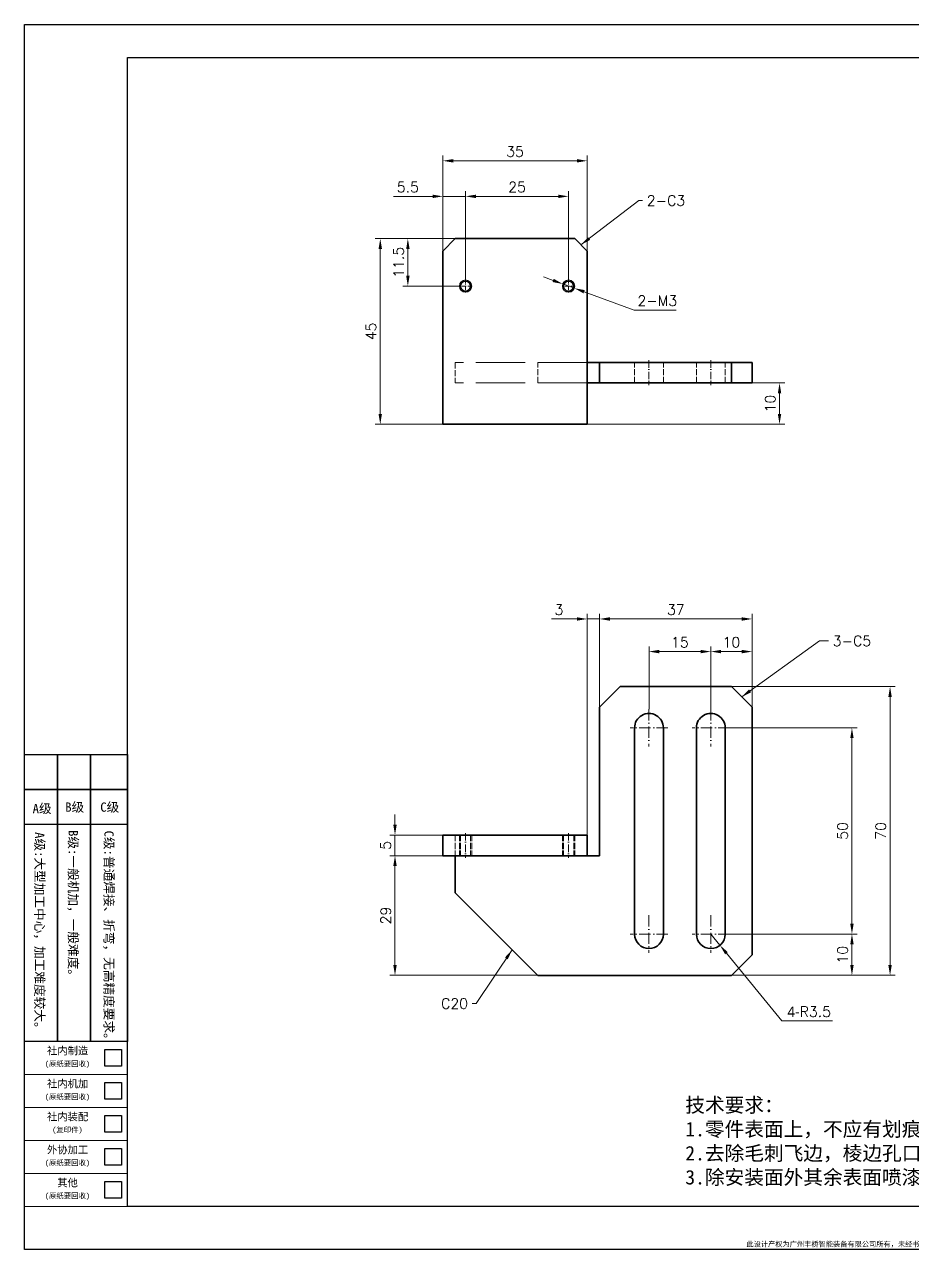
# Model space of a CAD drawing. Header units: millimetres. Extents: x -168473 to -148463, y 295526 to 306160.
# Drawn here: x -163208.9 to -162993.4, y 302246.9 to 302543.9 of the extents above; entities that cross this region are included whole.
import ezdxf
from ezdxf.enums import TextEntityAlignment as Align

# ---------------------------------------------------------------- set-up
doc = ezdxf.new("R2010")
doc.units = ezdxf.units.MM
for name, pattern in [('CENTER2', [28.575, 19.05, -3.175, 3.175, -3.175]), ('DASHDOT', [18.5, 12, -3, 0.5, -3]), ('DASHED', [15, 12, -3]), ('DASHED2', [9.525, 6.35, -3.175])]:
    doc.linetypes.add(name, pattern=pattern)
for name, color, linetype, lineweight in [('A3', 3, 'Continuous', 20), ('中心线', 2, 'CENTER2', 13), ('图框', 7, 'Continuous', 20), ('尺寸线', 3, 'Continuous', 13), ('文字', 1, 'Continuous', 13), ('细实线', 4, 'Continuous', 25), ('虚线', 2, 'DASHED2', 25)]:
    doc.layers.add(name, color=color, linetype=linetype, lineweight=lineweight)
doc.styles.add('CH-1', font='')
doc.styles.get("Standard").update_dxf_attribs({"font": 'txt', "bigfont": 'gbcbig.shx'})
doc.styles.get('CH-1').set_extended_font_data('SimSun')
doc.dimstyles.new('副本01', dxfattribs={"dimtxt": 2.5, "dimasz": 2.5, "dimexe": 1.25, "dimexo": 0, "dimgap": 1, "dimtad": 1, "dimdsep": 46, "dimtxsty": 'Standard', "dimcen": 1, "dimclrd": 3, "dimclre": 3, "dimclrt": 1, "dimadec": 1, "dimazin": 2, "dimtfac": 1, "dimtmove": 0, "dimatfit": 3, "dimfxl": 0, "dimtolj": 1, "dimlwd": -1, "dimlwe": -1, "dimarcsym": 0})
doc.dimstyles.new('副本01$3', dxfattribs={"dimtxt": 2.5, "dimasz": 2.5, "dimexe": 1.25, "dimexo": 0, "dimgap": 1, "dimtad": 1, "dimtih": 1, "dimtoh": 1, "dimdsep": 46, "dimtxsty": 'Standard', "dimcen": 1, "dimclrd": 3, "dimclre": 3, "dimclrt": 1, "dimadec": 1, "dimazin": 2, "dimtfac": 1, "dimtmove": 0, "dimatfit": 3, "dimfxl": 0, "dimtolj": 1, "dimlwd": -1, "dimlwe": -1, "dimarcsym": 0})
doc.dimstyles.new('副本01$4', dxfattribs={"dimtxt": 2.5, "dimasz": 2.5, "dimexe": 1.25, "dimexo": 0, "dimgap": 1, "dimtad": 1, "dimtih": 1, "dimtoh": 1, "dimdsep": 46, "dimtxsty": 'Standard', "dimcen": 1, "dimclrd": 3, "dimclre": 3, "dimclrt": 1, "dimadec": 1, "dimazin": 2, "dimtfac": 1, "dimtmove": 0, "dimatfit": 3, "dimfxl": 0, "dimtolj": 1, "dimlwd": -1, "dimlwe": -1, "dimarcsym": 0})

# ---------------------------------------------------------------- blocks, each defined once
blk = doc.blocks.new('A$C2CD672AE')
for p, q in [((-218.5, -289), (-218.5, 8)), ((-218.5, 8), (201.5, 8)), ((201.5, 8), (201.5, -289)), ((-193.5, 0), (193.5, 0)), ((-193.5, -278.55), (-193.5, 0)), ((69.95, -16.21), (69.95, 0)), ((69.95, 0), (181.5, 0)), ((69.95, 0), (181.5, 0)), ((69.95, 0), (181.5, 0)), ((69.95, 0), (181.5, 0)), ((75.02, 0), (75.02, -16.21)), ((154.5, 0), (154.5, -16.21)), ((154.5, 0), (154.5, -16.21)), ((154.5, 0), (154.5, -16.21)), ((154.5, 0), (154.5, -16.21)), ((154.5, 0), (154.5, -16.21)), ((169.5, 0), (169.5, -16.21)), ((169.5, 0), (169.5, -16.21)), ((169.5, 0), (169.5, -16.21)), ((169.5, 0), (169.5, -16.21)), ((169.5, 0), (169.5, -16.21)), ((181.5, 0), (181.5, -16.21)), ((181.5, 0), (181.5, -16.21)), ((181.5, 0), (181.5, -16.21)), ((181.5, 0), (181.5, -16.21)), ((181.5, 0), (181.5, -16.21)), ((193.5, 0), (193.5, -278.55)), ((69.95, -11.14), (72.49, -6.07)), ((69.95, -6.07), (181.5, -6.07)), ((69.95, -6.07), (181.5, -6.07)), ((69.95, -6.07), (181.5, -6.07)), ((69.95, -6.07), (181.5, -6.07)), ((72.49, -6.07), (75.02, -11.14)), ((181.5, -6.07), (193.5, -6.07)), ((181.5, -6.07), (193.5, -6.07)), ((181.5, -6.07), (193.5, -6.07)), ((181.5, -6.07), (193.5, -6.07)), ((69.95, -16.21), (72.49, -11.14)), ((69.95, -11.14), (181.5, -11.14)), ((69.95, -11.14), (181.5, -11.14)), ((69.95, -11.14), (181.5, -11.14)), ((69.95, -11.14), (181.5, -11.14)), ((72.49, -11.14), (75.02, -16.21)), ((69.95, -16.21), (193.5, -16.21)), ((193.5, -16.21), (69.95, -16.21)), ((69.95, -16.21), (193.5, -16.21)), ((193.5, -278.55), (-193.5, -278.55)), ((201.5, -289), (-218.5, -289))]:
    blk.add_line(p, q)
at = {"style": 'CH-1'}
for s, height, p in [('No.', 1.775, (72.85, -3.33)), ('设 变 内 容', 1.775, (116.34, -1.91)), ('日 期', 1.775, (161.67, -2.16)), ('变更者', 1.775, (175.88, -2.16)), ('锐角除去', 1.775, (187.88, -1.63)), ('REVISION', 1.775, (116.61, -4.62)), ('DATE', 1.775, (162.09, -4.87)), ('REVR', 1.775, (176.3, -4.87)), ('1', 2.03, (72.4, -8.84)), ('C0.5', 1.775, (187.88, -11.03)), ('2', 2.03, (72.4, -14.39))]:
    blk.add_text(s, height=height, dxfattribs=at).set_placement(p, align=Align.MIDDLE)
at = {"style": 'CH-1', "width": 0.7}
blk.add_text('ACUTE ANGLE', height=1.7746, dxfattribs=at).set_placement((187.88, -4.69), align=Align.MIDDLE)
at = {"char_height": 1.25}
for s, insert, width, attachment_point in [('{\\Ftxt,@extfont2|c134;FQM-ER-GL-90A(A3)}', (183.75, 6), 39, 5), ('{\\fSimSun|b1|i0|c134|p2;此设计产权为广州丰桥智能装备有限公司所有，未经书面授权严禁用复制、拍照等方式向第三方泄露，违者必究!}', (0, -288.5), 387, 8)]:
    blk.add_mtext(s, dxfattribs=dict(at, insert=insert, width=width, attachment_point=attachment_point))
blk = doc.blocks.new('fenlei')
at = {"layer": '图框'}
for points in [[(-25, 32), (0, 32), (0, 40), (-25, 40)], [(-25, 24), (0, 24), (0, 32), (-25, 32)], [(-25, 16), (0, 16), (0, 24), (-25, 24)], [(-25, 8), (0, 8), (0, 16), (-25, 16)], [(-25, 0), (0, 0), (0, 8), (-25, 8)]]:
    blk.add_lwpolyline(points, close=True, dxfattribs=at)
at = {"layer": '细实线'}
for points in [[(-5.5, 38), (-1.5, 38), (-1.5, 34), (-5.5, 34)], [(-5.5, 30), (-1.5, 30), (-1.5, 26), (-5.5, 26)], [(-5.5, 22), (-1.5, 22), (-1.5, 18), (-5.5, 18)], [(-5.5, 14), (-1.5, 14), (-1.5, 10), (-5.5, 10)], [(-5.5, 6), (-1.5, 6), (-1.5, 2), (-5.5, 2)]]:
    blk.add_lwpolyline(points, close=True, dxfattribs=at)
at = {"style": 'CH-1'}
for s, height, p in [('社内制造', 1.836, (-14.54, 37.8)), ('(原纸要回收)', 1.285, (-14.58, 34.52)), ('社内机加', 1.836, (-14.54, 29.8)), ('(原纸要回收)', 1.285, (-14.58, 26.52)), ('社内装配', 1.836, (-14.54, 21.8)), ('(复印件)', 1.285, (-14.58, 18.52)), ('外协加工', 1.836, (-14.54, 13.8)), ('(原纸要回收)', 1.285, (-14.58, 10.52)), ('其他', 1.836, (-14.54, 5.8)), ('(原纸要回收)', 1.285, (-14.58, 2.52))]:
    blk.add_text(s, height=height, dxfattribs=at).set_placement(p, align=Align.MIDDLE)
blk = doc.blocks.new('机加分类')
at = {"layer": '细实线'}
for p, q in [((-94, -8.5), (-94, 0)), ((-94, 0), (-86, 0)), ((-86, -8.5), (-86, 0)), ((-86, 0), (-78, 0)), ((-86, 0), (-86, -8.5)), ((-78, -8.5), (-78, 0)), ((-78, 0), (-69, 0)), ((-78, 0), (-78, -8.5)), ((-69, 0), (-69, -8.5)), ((-86, -8.5), (-94, -8.5)), ((-94, -17), (-94, -8.5)), ((-94, -8.5), (-86, -8.5)), ((-78, -8.5), (-86, -8.5)), ((-86, -17), (-86, -8.5)), ((-86, -8.5), (-78, -8.5)), ((-86, -8.5), (-86, -17)), ((-69, -8.5), (-78, -8.5)), ((-78, -17), (-78, -8.5)), ((-78, -8.5), (-69, -8.5)), ((-78, -8.5), (-78, -17)), ((-69, -8.5), (-69, -17)), ((-86, -17), (-94, -17)), ((-94, -69.55), (-94, -17)), ((-78, -17), (-86, -17)), ((-86, -69.55), (-86, -17)), ((-86, -17), (-86, -69.55)), ((-69, -17), (-78, -17)), ((-78, -69.55), (-78, -17)), ((-78, -17), (-78, -69.55)), ((-69, -17), (-69, -69.55)), ((-86, -69.55), (-94, -69.55)), ((-78, -69.55), (-86, -69.55)), ((-69, -69.55), (-78, -69.55))]:
    blk.add_line(p, q, dxfattribs=at)
at = {"layer": '文字', "color": 1, "linetype": 'Continuous', "style": 'CH-1'}
blk.add_text('A级', height=2.25, dxfattribs=at).set_placement((-89.72, -14.22, -250.08), align=Align.CENTER)
for s, p in [('B级', (-81.81, -12.71, -250.08)), ('C级', (-73.31, -12.71, -250.08))]:
    blk.add_text(s, height=2.25, dxfattribs=at).set_placement(p, align=Align.MIDDLE)
for s, p in [('A级:大型加工中心，加工难度较大。', (-90.3, -43.36)), ('B级:一般机加，一般难度。', (-82.16, -36.72)), ('C级:普通焊接、折弯，无高精度要求。', (-73.47, -44.53))]:
    blk.add_text(s, height=2.25, rotation=270, dxfattribs=at).set_placement(p, align=Align.MIDDLE)
blk = doc.blocks.new('1：1横')
for name, p in [('A$C2CD672AE', (-8412.44, 515.87)), ('机加分类', (-8536.94, 346.87)), ('fenlei', (-8605.94, 237.32))]:
    blk.add_blockref(name, p)
blk = doc.blocks.new('*D7392')
at = {"layer": 'Defpoints', "color": 0}
for p in [(-163037.37, 302383.35), (-162998.89, 302383.35), (-163037.37, 302313.35)]:
    blk.add_point(p, dxfattribs=at)
at = {"layer": '尺寸线', "color": 3}
for p, q in [((-163037.37, 302383.35), (-162997.64, 302383.35)), ((-162998.89, 302315.85), (-162998.89, 302380.85)), ((-163037.37, 302313.35), (-162997.64, 302313.35))]:
    blk.add_line(p, q, dxfattribs=at)
for points in [[(-162999.31, 302380.85), (-162998.48, 302380.85), (-162998.89, 302383.35)], [(-162999.31, 302315.85), (-162998.48, 302315.85), (-162998.89, 302313.35)]]:
    blk.add_solid(points, dxfattribs=at)
at = {"layer": '尺寸线', "color": 1, "insert": (-163001.14, 302348.35), "char_height": 2.5, "attachment_point": 5, "rotation": 90}
blk.add_mtext('\\A1;70', dxfattribs=at)
blk = doc.blocks.new('*D7393')
at = {"layer": 'Defpoints', "color": 0}
for p in [(-163069.37, 302399.75), (-163069.37, 302378.35), (-163032.37, 302378.35)]:
    blk.add_point(p, dxfattribs=at)
at = {"layer": '尺寸线', "color": 3}
for p, q in [((-163069.37, 302378.35), (-163069.37, 302401)), ((-163034.87, 302399.75), (-163066.87, 302399.75)), ((-163032.37, 302378.35), (-163032.37, 302401))]:
    blk.add_line(p, q, dxfattribs=at)
for points in [[(-163066.87, 302400.16), (-163066.87, 302399.33), (-163069.37, 302399.75)], [(-163034.87, 302400.16), (-163034.87, 302399.33), (-163032.37, 302399.75)]]:
    blk.add_solid(points, dxfattribs=at)
at = {"layer": '尺寸线', "color": 1, "insert": (-163050.87, 302402), "char_height": 2.5, "attachment_point": 5}
blk.add_mtext('\\A1;37', dxfattribs=at)
blk = doc.blocks.new('*D7394')
at = {"layer": 'Defpoints', "color": 0}
for p in [(-163072.37, 302399.75), (-163069.37, 302389.67), (-163072.37, 302347.35)]:
    blk.add_point(p, dxfattribs=at)
at = {"layer": '尺寸线', "color": 3}
for p, q in [((-163074.87, 302399.75), (-163081.04, 302399.75)), ((-163072.37, 302347.35), (-163072.37, 302401)), ((-163069.37, 302399.75), (-163072.37, 302399.75)), ((-163069.37, 302389.67), (-163069.37, 302401)), ((-163066.87, 302399.75), (-163064.37, 302399.75))]:
    blk.add_line(p, q, dxfattribs=at)
for points in [[(-163074.87, 302400.16), (-163074.87, 302399.33), (-163072.37, 302399.75)], [(-163066.87, 302400.16), (-163066.87, 302399.33), (-163069.37, 302399.75)]]:
    blk.add_solid(points, dxfattribs=at)
at = {"layer": '尺寸线', "color": 1, "insert": (-163079.21, 302402), "char_height": 2.5, "attachment_point": 5}
blk.add_mtext('\\A1;3', dxfattribs=at)
blk = doc.blocks.new('*D7395')
at = {"layer": 'Defpoints', "color": 0}
for p in [(-163037.82, 302373.35), (-163037.82, 302323.35), (-163008.14, 302323.35)]:
    blk.add_point(p, dxfattribs=at)
at = {"layer": '尺寸线', "color": 3}
for p, q in [((-163037.82, 302373.35), (-163006.89, 302373.35)), ((-163008.14, 302370.85), (-163008.14, 302325.85)), ((-163037.82, 302323.35), (-163006.89, 302323.35))]:
    blk.add_line(p, q, dxfattribs=at)
for points in [[(-163008.55, 302370.85), (-163007.72, 302370.85), (-163008.14, 302373.35)], [(-163008.55, 302325.85), (-163007.72, 302325.85), (-163008.14, 302323.35)]]:
    blk.add_solid(points, dxfattribs=at)
at = {"layer": '尺寸线', "color": 1, "insert": (-163010.39, 302348.35), "char_height": 2.5, "attachment_point": 5, "rotation": 90}
blk.add_mtext('\\A1;50', dxfattribs=at)
blk = doc.blocks.new('*D7396')
at = {"layer": 'Defpoints', "color": 0}
for p in [(-163016.49, 302323.35), (-163017.51, 302313.35), (-163008.14, 302313.35)]:
    blk.add_point(p, dxfattribs=at)
at = {"layer": '尺寸线', "color": 3}
for p, q in [((-163016.49, 302323.35), (-163006.89, 302323.35)), ((-163008.14, 302320.85), (-163008.14, 302315.85)), ((-163017.51, 302313.35), (-163006.89, 302313.35))]:
    blk.add_line(p, q, dxfattribs=at)
for points in [[(-163008.55, 302320.85), (-163007.72, 302320.85), (-163008.14, 302323.35)], [(-163008.55, 302315.85), (-163007.72, 302315.85), (-163008.14, 302313.35)]]:
    blk.add_solid(points, dxfattribs=at)
at = {"layer": '尺寸线', "color": 1, "insert": (-163010.39, 302318.35), "char_height": 2.5, "attachment_point": 5, "rotation": 90}
blk.add_mtext('\\A1;10', dxfattribs=at)
blk = doc.blocks.new('*D7397')
at = {"layer": 'Defpoints', "color": 0}
for p in [(-163032.37, 302391.84), (-163032.37, 302389.67), (-163042.37, 302377.9)]:
    blk.add_point(p, dxfattribs=at)
at = {"layer": '尺寸线', "color": 3}
for p, q in [((-163042.37, 302377.9), (-163042.37, 302393.09)), ((-163039.87, 302391.84), (-163034.87, 302391.84)), ((-163032.37, 302389.67), (-163032.37, 302393.09))]:
    blk.add_line(p, q, dxfattribs=at)
for points in [[(-163039.87, 302392.26), (-163039.87, 302391.42), (-163042.37, 302391.84)], [(-163034.87, 302392.26), (-163034.87, 302391.42), (-163032.37, 302391.84)]]:
    blk.add_solid(points, dxfattribs=at)
at = {"layer": '尺寸线', "color": 1, "insert": (-163037.37, 302394.09), "char_height": 2.5, "attachment_point": 5}
blk.add_mtext('\\A1;10', dxfattribs=at)
blk = doc.blocks.new('*D7398')
at = {"layer": 'Defpoints', "color": 0}
for p in [(-163057.37, 302391.84), (-163057.37, 302377.9), (-163042.37, 302377.9)]:
    blk.add_point(p, dxfattribs=at)
at = {"layer": '尺寸线', "color": 3}
for p, q in [((-163057.37, 302377.9), (-163057.37, 302393.09)), ((-163044.87, 302391.84), (-163054.87, 302391.84)), ((-163042.37, 302377.9), (-163042.37, 302393.09))]:
    blk.add_line(p, q, dxfattribs=at)
for points in [[(-163054.87, 302392.26), (-163054.87, 302391.42), (-163057.37, 302391.84)], [(-163044.87, 302392.26), (-163044.87, 302391.42), (-163042.37, 302391.84)]]:
    blk.add_solid(points, dxfattribs=at)
at = {"layer": '尺寸线', "color": 1, "insert": (-163049.87, 302394.09), "char_height": 2.5, "attachment_point": 5}
blk.add_mtext('\\A1;15', dxfattribs=at)
blk = doc.blocks.new('*D7399')
at = {"layer": 'Defpoints', "color": 0}
for p in [(-163042.37, 302323.35), (-163040.16, 302320.64)]:
    blk.add_point(p, dxfattribs=at)
at = {"layer": '尺寸线', "color": 3}
for p, q in [((-163042.37, 302323.35), (-163040.16, 302320.64)), ((-163025.14, 302302.28), (-163038.57, 302318.7)), ((-163012.89, 302302.28), (-163025.14, 302302.28))]:
    blk.add_line(p, q, dxfattribs=at)
blk.add_solid([(-163038.25, 302318.97), (-163038.9, 302318.44), (-163040.16, 302320.64)], dxfattribs=at)
at = {"layer": '尺寸线', "color": 1, "insert": (-163018.51, 302304.53), "char_height": 2.5, "attachment_point": 5}
blk.add_mtext('\\A1;{\\Fg13f12d,@extfont2|c134;4-}R3.5', dxfattribs=at)
blk = doc.blocks.new('*D7400')
at = {"layer": 'Defpoints', "color": 0}
for p in [(-163118.99, 302342.35), (-163107.37, 302342.35), (-163084.37, 302313.35)]:
    blk.add_point(p, dxfattribs=at)
at = {"layer": '尺寸线', "color": 3}
for p, q in [((-163107.37, 302342.35), (-163120.24, 302342.35)), ((-163118.99, 302315.85), (-163118.99, 302339.85)), ((-163084.37, 302313.35), (-163120.24, 302313.35))]:
    blk.add_line(p, q, dxfattribs=at)
for points in [[(-163119.4, 302339.85), (-163118.57, 302339.85), (-163118.99, 302342.35)], [(-163119.4, 302315.85), (-163118.57, 302315.85), (-163118.99, 302313.35)]]:
    blk.add_solid(points, dxfattribs=at)
at = {"layer": '尺寸线', "color": 1, "insert": (-163121.24, 302327.85), "char_height": 2.5, "attachment_point": 5, "rotation": 90}
blk.add_mtext('\\A1;29', dxfattribs=at)
blk = doc.blocks.new('*D7401')
at = {"layer": 'Defpoints', "color": 0}
for p in [(-163118.99, 302347.35), (-163107.37, 302347.35), (-163107.37, 302342.35)]:
    blk.add_point(p, dxfattribs=at)
at = {"layer": '尺寸线', "color": 3}
for p, q in [((-163118.99, 302349.85), (-163118.99, 302352.35)), ((-163107.37, 302347.35), (-163120.24, 302347.35)), ((-163118.99, 302342.35), (-163118.99, 302347.35)), ((-163107.37, 302342.35), (-163120.24, 302342.35)), ((-163118.99, 302339.85), (-163118.99, 302337.35))]:
    blk.add_line(p, q, dxfattribs=at)
for points in [[(-163119.4, 302349.85), (-163118.57, 302349.85), (-163118.99, 302347.35)], [(-163119.4, 302339.85), (-163118.57, 302339.85), (-163118.99, 302342.35)]]:
    blk.add_solid(points, dxfattribs=at)
at = {"layer": '尺寸线', "color": 1, "insert": (-163121.24, 302344.85), "char_height": 2.5, "attachment_point": 5, "rotation": 90}
blk.add_mtext('\\A1;5', dxfattribs=at)
blk = doc.blocks.new('*D7402')
at = {"layer": 'Defpoints', "color": 0}
for p in [(-163122.56, 302491.96), (-163104.37, 302491.96), (-163107.37, 302446.96)]:
    blk.add_point(p, dxfattribs=at)
at = {"layer": '尺寸线', "color": 3}
for p, q in [((-163104.37, 302491.96), (-163123.81, 302491.96)), ((-163122.56, 302449.46), (-163122.56, 302489.46)), ((-163107.37, 302446.96), (-163123.81, 302446.96))]:
    blk.add_line(p, q, dxfattribs=at)
for points in [[(-163122.98, 302489.46), (-163122.15, 302489.46), (-163122.56, 302491.96)], [(-163122.98, 302449.46), (-163122.15, 302449.46), (-163122.56, 302446.96)]]:
    blk.add_solid(points, dxfattribs=at)
at = {"layer": '尺寸线', "color": 1, "insert": (-163124.81, 302469.46), "char_height": 2.5, "attachment_point": 5, "rotation": 90}
blk.add_mtext('\\A1;45', dxfattribs=at)
blk = doc.blocks.new('*D7403')
at = {"layer": 'Defpoints', "color": 0}
for p in [(-163072.37, 302510.83), (-163107.37, 302488.96), (-163072.37, 302488.96)]:
    blk.add_point(p, dxfattribs=at)
at = {"layer": '尺寸线', "color": 3}
for p, q in [((-163107.37, 302488.96), (-163107.37, 302512.08)), ((-163104.87, 302510.83), (-163074.87, 302510.83)), ((-163072.37, 302488.96), (-163072.37, 302512.08))]:
    blk.add_line(p, q, dxfattribs=at)
for points in [[(-163104.87, 302511.24), (-163104.87, 302510.41), (-163107.37, 302510.83)], [(-163074.87, 302511.24), (-163074.87, 302510.41), (-163072.37, 302510.83)]]:
    blk.add_solid(points, dxfattribs=at)
at = {"layer": '尺寸线', "color": 1, "insert": (-163089.87, 302513.08), "char_height": 2.5, "attachment_point": 5}
blk.add_mtext('\\A1;35', dxfattribs=at)
blk = doc.blocks.new('*D7404')
at = {"layer": 'Defpoints', "color": 0}
for p in [(-163076.87, 302502.21), (-163101.87, 302482.06), (-163076.87, 302482.06)]:
    blk.add_point(p, dxfattribs=at)
at = {"layer": '尺寸线', "color": 3}
for p, q in [((-163101.87, 302482.06), (-163101.87, 302503.46)), ((-163076.87, 302482.06), (-163076.87, 302503.46)), ((-163099.37, 302502.21), (-163079.37, 302502.21))]:
    blk.add_line(p, q, dxfattribs=at)
for points in [[(-163099.37, 302502.62), (-163099.37, 302501.79), (-163101.87, 302502.21)], [(-163079.37, 302502.62), (-163079.37, 302501.79), (-163076.87, 302502.21)]]:
    blk.add_solid(points, dxfattribs=at)
at = {"layer": '尺寸线', "color": 1, "insert": (-163089.37, 302504.46), "char_height": 2.5, "attachment_point": 5}
blk.add_mtext('\\A1;25', dxfattribs=at)
blk = doc.blocks.new('*D7405')
at = {"layer": 'Defpoints', "color": 0}
for p in [(-163107.37, 302502.21), (-163107.37, 302497.34), (-163101.87, 302497.34)]:
    blk.add_point(p, dxfattribs=at)
at = {"layer": '尺寸线', "color": 3}
for p, q in [((-163107.37, 302497.34), (-163107.37, 302503.46)), ((-163101.87, 302497.34), (-163101.87, 302503.46)), ((-163109.87, 302502.21), (-163119.37, 302502.21)), ((-163101.87, 302502.21), (-163107.37, 302502.21)), ((-163099.37, 302502.21), (-163096.87, 302502.21))]:
    blk.add_line(p, q, dxfattribs=at)
for points in [[(-163109.87, 302502.62), (-163109.87, 302501.79), (-163107.37, 302502.21)], [(-163099.37, 302502.62), (-163099.37, 302501.79), (-163101.87, 302502.21)]]:
    blk.add_solid(points, dxfattribs=at)
at = {"layer": '尺寸线', "color": 1, "insert": (-163115.87, 302504.46), "char_height": 2.5, "attachment_point": 5}
blk.add_mtext('\\A1;5.5', dxfattribs=at)
blk = doc.blocks.new('*D7406')
at = {"layer": 'Defpoints', "color": 0}
for p in [(-163115.87, 302491.96), (-163114.09, 302491.96), (-163103.47, 302480.46)]:
    blk.add_point(p, dxfattribs=at)
at = {"layer": '尺寸线', "color": 3}
for p, q in [((-163114.09, 302491.96), (-163117.12, 302491.96)), ((-163115.87, 302482.96), (-163115.87, 302489.46)), ((-163103.47, 302480.46), (-163117.12, 302480.46))]:
    blk.add_line(p, q, dxfattribs=at)
for points in [[(-163116.28, 302489.46), (-163115.45, 302489.46), (-163115.87, 302491.96)], [(-163116.28, 302482.96), (-163115.45, 302482.96), (-163115.87, 302480.46)]]:
    blk.add_solid(points, dxfattribs=at)
at = {"layer": '尺寸线', "color": 1, "insert": (-163118.12, 302486.21), "char_height": 2.5, "attachment_point": 5, "rotation": 90}
blk.add_mtext('\\A1;11.5', dxfattribs=at)
blk = doc.blocks.new('*D7407')
at = {"layer": 'Defpoints', "color": 0}
for p in [(-163070.87, 302456.96), (-163072.37, 302446.96), (-163025.7, 302446.96)]:
    blk.add_point(p, dxfattribs=at)
at = {"layer": '尺寸线', "color": 3}
for p, q in [((-163070.87, 302456.96), (-163024.45, 302456.96)), ((-163025.7, 302454.46), (-163025.7, 302449.46)), ((-163072.37, 302446.96), (-163024.45, 302446.96))]:
    blk.add_line(p, q, dxfattribs=at)
for points in [[(-163026.12, 302454.46), (-163025.29, 302454.46), (-163025.7, 302456.96)], [(-163026.12, 302449.46), (-163025.29, 302449.46), (-163025.7, 302446.96)]]:
    blk.add_solid(points, dxfattribs=at)
at = {"layer": '尺寸线', "color": 1, "insert": (-163027.95, 302451.96), "char_height": 2.5, "attachment_point": 5, "rotation": 90}
blk.add_mtext('\\A1;10', dxfattribs=at)
blk = doc.blocks.new('*D7408')
at = {"layer": 'Defpoints', "color": 0}
for p in [(-163078.28, 302480.97), (-163075.46, 302479.94)]:
    blk.add_point(p, dxfattribs=at)
at = {"layer": '尺寸线', "color": 3}
for p, q in [((-163080.63, 302481.83), (-163082.98, 302482.69)), ((-163078.28, 302480.97), (-163075.46, 302479.94)), ((-163060.94, 302474.64), (-163073.12, 302479.09)), ((-163050.78, 302474.64), (-163060.94, 302474.64))]:
    blk.add_line(p, q, dxfattribs=at)
for points in [[(-163080.49, 302482.22), (-163080.77, 302481.44), (-163078.28, 302480.97)], [(-163072.97, 302479.48), (-163073.26, 302478.69), (-163075.46, 302479.94)]]:
    blk.add_solid(points, dxfattribs=at)
at = {"layer": '尺寸线', "color": 1, "insert": (-163055.36, 302476.89), "char_height": 2.5, "attachment_point": 5}
blk.add_mtext('\\A1;2-M3', dxfattribs=at)

msp = doc.modelspace()

# ---------------------------------------------------------------- linework, layer by layer
at = {"color": 7, "lineweight": 35}
for p, q in [((-163107.373, 302488.959), (-163104.373, 302491.959)), ((-163104.373, 302491.959), (-163075.373, 302491.959)), ((-163075.373, 302491.959), (-163072.373, 302488.959)), ((-163107.373, 302446.959), (-163107.373, 302488.959)), ((-163072.373, 302488.959), (-163072.373, 302446.959)), ((-163069.373, 302461.959), (-163072.373, 302461.959)), ((-163069.373, 302461.959), (-163069.373, 302456.959)), ((-163037.373, 302461.959), (-163069.373, 302461.959)), ((-163032.373, 302461.959), (-163037.373, 302461.959)), ((-163037.373, 302461.959), (-163037.373, 302456.959)), ((-163032.373, 302461.959), (-163032.373, 302456.959)), ((-163069.373, 302456.959), (-163072.373, 302456.959)), ((-163069.373, 302456.959), (-163037.373, 302456.959)), ((-163032.373, 302456.959), (-163037.373, 302456.959)), ((-163072.373, 302446.959), (-163107.373, 302446.959)), ((-163069.373, 302378.347), (-163064.373, 302383.347)), ((-163064.373, 302383.347), (-163037.373, 302383.347)), ((-163032.373, 302378.347), (-163037.373, 302383.347)), ((-163069.373, 302342.347), (-163069.373, 302378.347)), ((-163032.373, 302318.347), (-163032.373, 302378.347)), ((-163060.873, 302323.347), (-163060.873, 302373.347)), ((-163053.873, 302373.347), (-163053.873, 302323.347)), ((-163045.873, 302323.347), (-163045.873, 302373.347)), ((-163038.873, 302373.347), (-163038.873, 302323.347)), ((-163072.373, 302347.347), (-163107.373, 302347.347)), ((-163107.373, 302347.347), (-163107.373, 302342.347)), ((-163072.373, 302347.347), (-163072.373, 302342.347)), ((-163072.373, 302342.347), (-163107.373, 302342.347)), ((-163104.373, 302342.347), (-163104.373, 302333.347)), ((-163069.373, 302342.347), (-163072.373, 302342.347)), ((-163104.373, 302333.347), (-163084.373, 302313.347)), ((-163032.373, 302318.347), (-163037.373, 302313.347)), ((-163037.373, 302313.347), (-163084.373, 302313.347))]:
    msp.add_line(p, q, dxfattribs=at)
at = {"color": 7, "lineweight": 13}
for centre in [(-163101.873, 302480.459), (-163076.873, 302480.459)]:
    msp.add_circle(centre, 1.5, dxfattribs=at)
at = {"color": 7, "lineweight": 35}
for centre in [(-163101.873, 302480.459), (-163076.873, 302480.459)]:
    msp.add_circle(centre, 1.229, dxfattribs=at)
for centre, start, end in [((-163057.373, 302373.347), 0, 180.00001), ((-163042.373, 302373.347), 0, 180.00001), ((-163057.373, 302323.347), 180.00001, 0), ((-163042.373, 302323.347), 180.00001, 0)]:
    msp.add_arc(centre, 3.5, start, end, dxfattribs=at)
at = {"layer": 'A3'}
msp.add_lwpolyline([(-163208.871, 302543.876), (-162788.871, 302543.876), (-162788.871, 302246.876), (-163208.871, 302246.876)], close=True, dxfattribs=at)
at = {"layer": '中心线', "color": 2, "linetype": 'DASHDOT', "lineweight": 13, "ltscale": 0.079916}
for p, q in [((-163100.275, 302480.459), (-163103.471, 302480.459)), ((-163101.873, 302482.058), (-163101.873, 302478.861)), ((-163075.275, 302480.459), (-163078.471, 302480.459)), ((-163076.873, 302482.058), (-163076.873, 302478.861))]:
    msp.add_line(p, q, dxfattribs=at)
at = {"layer": '中心线', "color": 2, "linetype": 'DASHDOT', "lineweight": 13, "ltscale": 0.150015}
for p, q in [((-163057.373, 302462.459), (-163057.373, 302456.459)), ((-163042.373, 302462.459), (-163042.373, 302456.459)), ((-163101.873, 302347.847), (-163101.873, 302341.847)), ((-163076.873, 302347.847), (-163076.873, 302341.847))]:
    msp.add_line(p, q, dxfattribs=at)
at = {"layer": '中心线', "color": 2, "linetype": 'DASHDOT', "lineweight": 13, "ltscale": 0.227502}
for p, q in [((-163057.373, 302377.897), (-163057.373, 302368.797)), ((-163042.373, 302377.897), (-163042.373, 302368.797)), ((-163057.373, 302327.897), (-163057.373, 302318.797)), ((-163042.373, 302327.897), (-163042.373, 302318.797))]:
    msp.add_line(p, q, dxfattribs=at)
at = {"layer": '中心线', "color": 2, "linetype": 'DASHDOT', "lineweight": 13, "ltscale": 0.227499}
for p, q in [((-163052.823, 302373.347), (-163061.923, 302373.347)), ((-163037.823, 302373.347), (-163046.923, 302373.347)), ((-163052.823, 302323.347), (-163061.923, 302323.347)), ((-163037.823, 302323.347), (-163046.923, 302323.347))]:
    msp.add_line(p, q, dxfattribs=at)
at = {"layer": '虚线', "color": 1, "linetype": 'DASHED', "lineweight": 13}
for p, q in [((-163072.373, 302461.959), (-163104.373, 302461.959)), ((-163072.373, 302456.959), (-163104.373, 302456.959))]:
    msp.add_line(p, q, dxfattribs=at)
at = {"layer": '虚线', "color": 1, "linetype": 'DASHED', "lineweight": 13, "ltscale": 0.125}
for p, q in [((-163104.373, 302461.959), (-163104.373, 302456.959)), ((-163084.373, 302456.959), (-163084.373, 302461.959)), ((-163060.873, 302456.959), (-163060.873, 302461.959)), ((-163053.873, 302456.959), (-163053.873, 302461.959)), ((-163045.873, 302456.959), (-163045.873, 302461.959)), ((-163038.873, 302456.959), (-163038.873, 302461.959)), ((-163037.373, 302461.959), (-163037.373, 302456.959)), ((-163104.373, 302347.347), (-163104.373, 302342.347)), ((-163103.373, 302347.347), (-163103.373, 302342.347)), ((-163103.103, 302347.347), (-163103.103, 302342.347)), ((-163100.644, 302347.347), (-163100.644, 302342.347)), ((-163100.373, 302347.347), (-163100.373, 302342.347)), ((-163078.373, 302347.347), (-163078.373, 302342.347)), ((-163078.103, 302347.347), (-163078.103, 302342.347)), ((-163075.644, 302347.347), (-163075.644, 302342.347)), ((-163075.373, 302347.347), (-163075.373, 302342.347)), ((-163075.373, 302347.347), (-163075.373, 302342.347))]:
    msp.add_line(p, q, dxfattribs=at)

# ---------------------------------------------------------------- block references
at = {"color": 2}
msp.add_blockref('1：1横', (-154577.931, 302020.01), dxfattribs=at)

# ---------------------------------------------------------------- texts
at = {"layer": '尺寸线', "color": 1}
for s, insert, char_height, width, attachment_point in [('\\A1;2-C3', (-163057.916, 302502.427), 2.5, 500, 1), ('\\A1;3-C5', (-163012.791, 302395.661), 2.5, 500, 1), ('\\A1;C20', (-163101.271, 302305.251), 2.5, 500, 9), ('\\A1;{\\fSimSun|b0|i0|c134|p2;\\Q0;\\P技术要求：\\P1.零件表面上，不应有划痕、擦伤等损伤零件表面的缺陷；\\P2.去除毛刺飞边，棱边孔口倒钝；\\P3.除安装面外其余表面喷漆（丰田白）}', (-163048.567, 302262.187), 3.5, 141.86685, 7)]:
    msp.add_mtext(s, dxfattribs=dict(at, insert=insert, char_height=char_height, width=width, attachment_point=attachment_point))

# ---------------------------------------------------------------- dimensions: what is measured, and where the dimension line sits
at = {"layer": '尺寸线'}
for base, p1, p2, picture, middle in [((-163072.373, 302510.825), (-163107.373, 302488.959), (-163072.373, 302488.959), '*D7403', (-163089.873, 302513.075)), ((-163107.373, 302502.205), (-163101.873, 302497.339), (-163107.373, 302497.339), '*D7405', (-163115.873, 302504.455)), ((-163076.873, 302502.205), (-163101.873, 302482.058), (-163076.873, 302482.058), '*D7404', (-163089.373, 302504.455)), ((-163072.373, 302399.745), (-163069.373, 302389.671), (-163072.373, 302347.347), '*D7394', (-163079.206, 302401.995)), ((-163069.373, 302399.745), (-163032.373, 302378.347), (-163069.373, 302378.347), '*D7393', (-163050.873, 302401.995)), ((-163057.373, 302391.84), (-163042.373, 302377.897), (-163057.373, 302377.897), '*D7398', (-163049.873, 302394.09)), ((-163032.373, 302391.84), (-163042.373, 302377.897), (-163032.373, 302389.671), '*D7397', (-163037.373, 302394.09))]:
    dim = msp.add_linear_dim(base=base, p1=p1, p2=p2, dimstyle='副本01', dxfattribs=at)
    dim.commit()
    dim.dimension.update_dxf_attribs({"geometry": picture, "text_midpoint": middle})
for base, p1, p2, picture, middle in [((-163122.563, 302491.959), (-163107.373, 302446.959), (-163104.373, 302491.959), '*D7402', (-163124.813, 302469.459)), ((-163115.868, 302491.959), (-163103.471, 302480.459), (-163114.093, 302491.959), '*D7406', (-163118.118, 302486.209)), ((-163025.702, 302446.959), (-163070.873, 302456.959), (-163072.373, 302446.959), '*D7407', (-163027.952, 302451.959)), ((-162998.894, 302383.347), (-163037.373, 302313.347), (-163037.373, 302383.347), '*D7392', (-163001.144, 302348.347)), ((-163008.138, 302323.347), (-163037.823, 302373.347), (-163037.823, 302323.347), '*D7395', (-163010.388, 302348.347)), ((-163118.987, 302347.347), (-163107.373, 302342.347), (-163107.373, 302347.347), '*D7401', (-163121.237, 302344.847)), ((-163118.987, 302342.347), (-163084.373, 302313.347), (-163107.373, 302342.347), '*D7400', (-163121.237, 302327.847)), ((-163008.138, 302313.347), (-163016.489, 302323.347), (-163017.509, 302313.347), '*D7396', (-163010.388, 302318.347))]:
    dim = msp.add_linear_dim(base=base, p1=p1, p2=p2, angle=90, dimstyle='副本01', dxfattribs=at)
    dim.commit()
    dim.dimension.update_dxf_attribs({"geometry": picture, "text_midpoint": middle})
dim = msp.add_diameter_dim_2p(p1=(-163078.282, 302480.974), p2=(-163075.464, 302479.944), dimstyle='副本01$3', override={"dimpost": '2-M<>'}, dxfattribs=at)
dim.commit()
dim.dimension.update_dxf_attribs({"geometry": '*D7408', "text_midpoint": (-163055.36, 302474.636), "dimtype": 163})
dim = msp.add_radius_dim(center=(-163042.373, 302323.347), mpoint=(-163040.157, 302320.638), text='{\\Fg13f12d,@extfont2|c134;4-}<>', dimstyle='副本01$4', dxfattribs=at)
dim.commit()
dim.dimension.update_dxf_attribs({"geometry": '*D7399', "text_midpoint": (-163018.513, 302302.277), "dimtype": 164})

# ---------------------------------------------------------------- leaders
at = {"layer": '尺寸线', "annotation_type": 0, "has_hookline": 1}
for points, hookline_direction, text_width in [([(-163073.873, 302490.459), (-163059.838, 302501.177), (-163058.916, 302501.177)], 0, 9.167), ([(-163034.873, 302380.847), (-163015.987, 302394.411), (-163013.791, 302394.411)], 0, 9.167), ([(-163090.569, 302319.543), (-163099.33, 302306.501), (-163100.271, 302306.501)], 1, 6.25)]:
    msp.add_leader(points, dimstyle='副本01', override={"dimgap": 1, "dimtad": 0}, dxfattribs=dict(at, hookline_direction=hookline_direction, text_width=text_width))

doc.saveas('drawing.dxf')
